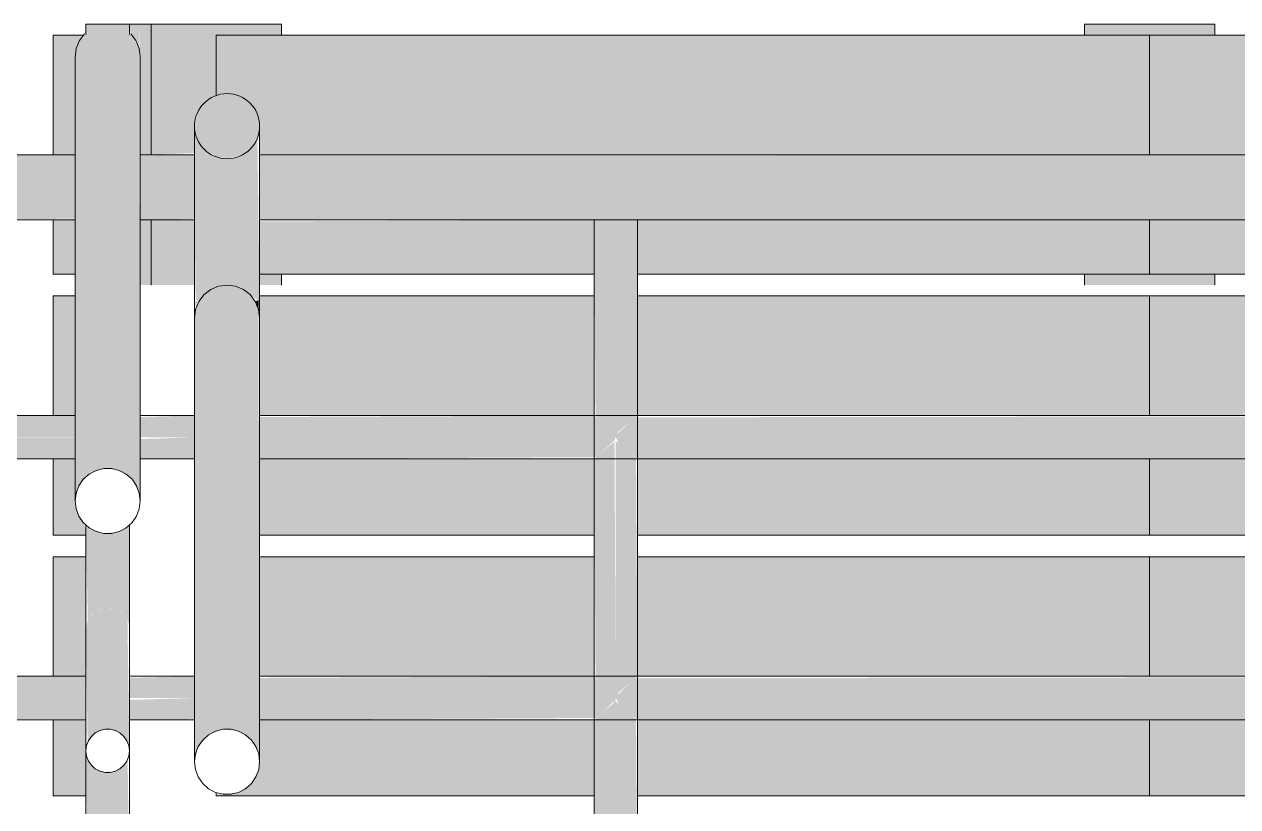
# Model space of a CAD drawing. Header units: inches. Extents: x 1718 to 6958, y -253 to 585.
# Drawn here: x 4863.08 to 4891.02, y 24 to 42 of the extents above; entities that cross this region are included whole.
import ezdxf

# ---------------------------------------------------------------- set-up
doc = ezdxf.new("R2010")
doc.units = ezdxf.units.IN
doc.header["$MEASUREMENT"] = 0
for name, color, linetype, lineweight in [('A-FLOR-HRAL', 11, 'Continuous', 9), ('A-GLAZ-CURT', 52, 'Continuous', 9), ('A-GLAZ-CWMG', 51, 'Continuous', 9)]:
    doc.layers.add(name, color=color, linetype=linetype, lineweight=lineweight)

# ---------------------------------------------------------------- blocks, each defined once
blk = doc.blocks.new('Railing - 1_-2750103-BUILDING ELEVATION - COURTYARD - LOOKING EAST')
at = {"layer": 'A-FLOR-HRAL'}
h = blk.add_hatch(color=256, dxfattribs=at)
h.paths.add_polyline_path([(-3869.119, 0), (-3868.624, 0), (-3868.624, 2.5), (-3868.687, 2.371), (-3868.953, 2.146), (-3869.124, 2), (-3869.124, 0)], flags=0)
h.paths.add_polyline_path([(-3868.624, 2.5), (-3868.624, 8.5), (-3868.687, 8.371), (-3868.953, 8.146), (-3869.124, 8), (-3869.089, 2.983), (-3868.953, 2.854), (-3868.838, 2.727), (-3868.687, 2.629)], flags=0)
h.paths.add_polyline_path([(-3868.624, 8.5), (-3868.624, 14.5), (-3868.687, 14.371), (-3868.953, 14.146), (-3869.124, 14), (-3869.089, 8.983), (-3868.953, 8.854), (-3868.801, 8.703), (-3868.687, 8.629)], flags=0)
h.paths.add_polyline_path([(-3868.624, 14.5), (-3868.624, 20.5), (-3868.73, 20.343), (-3868.953, 20.146), (-3869.124, 20), (-3869.089, 14.983), (-3868.953, 14.854), (-3868.765, 14.679), (-3868.687, 14.629)], flags=0)
h.paths.add_polyline_path([(-3868.624, 20.5), (-3868.624, 26.5), (-3868.692, 26.367), (-3868.953, 26.146), (-3869.124, 26), (-3869.084, 20.975), (-3868.953, 20.854), (-3868.874, 20.75), (-3868.687, 20.629)], flags=0)
h.paths.add_polyline_path([(-3868.624, 26.5), (-3868.655, 32.436), (-3868.687, 32.371), (-3868.953, 32.146), (-3869.124, 32), (-3869.089, 26.983), (-3868.953, 26.854), (-3868.874, 26.75), (-3868.687, 26.629)], flags=0)
h.paths.add_polyline_path([(-3868.624, 32.5), (-3868.624, 37.5), (-3869.124, 37.5), (-3869.089, 32.983), (-3868.953, 32.854), (-3868.874, 32.75), (-3868.654, 32.562)], flags=0)
h = blk.add_hatch(color=256, dxfattribs=at)
h.paths.add_polyline_path([(-3868.124, 0), (-3868.158, 2.017), (-3868.294, 2.146), (-3868.374, 2.25), (-3868.59, 2.432), (-3868.624, 2.5), (-3868.605, 0), (-3868.186, 0)], flags=0)
h.paths.add_polyline_path([(-3868.624, 2.5), (-3868.56, 2.629), (-3868.294, 2.854), (-3868.124, 3), (-3868.158, 8.017), (-3868.294, 8.146), (-3868.374, 8.25), (-3868.56, 8.371), (-3868.624, 8.412), (-3868.624, 5.75)], flags=0)
h.paths.add_polyline_path([(-3868.624, 8.5), (-3868.552, 8.635), (-3868.294, 8.854), (-3868.124, 9), (-3868.163, 14.023), (-3868.294, 14.146), (-3868.374, 14.25), (-3868.56, 14.371), (-3868.624, 14.412), (-3868.624, 8.588)], flags=0)
h.paths.add_polyline_path([(-3868.624, 14.5), (-3868.515, 14.659), (-3868.294, 14.854), (-3868.158, 14.983), (-3868.124, 15), (-3868.158, 20.017), (-3868.294, 20.146), (-3868.48, 20.319), (-3868.56, 20.371), (-3868.624, 20.412), (-3868.624, 14.588)], flags=0)
h.paths.add_polyline_path([(-3868.624, 20.5), (-3868.56, 20.629), (-3868.294, 20.854), (-3868.124, 21), (-3868.158, 26.017), (-3868.294, 26.146), (-3868.443, 26.295), (-3868.56, 26.371), (-3868.624, 26.412), (-3868.624, 20.588)], flags=0)
h.paths.add_polyline_path([(-3868.624, 26.5), (-3868.56, 26.629), (-3868.294, 26.854), (-3868.124, 27), (-3868.158, 32.017), (-3868.294, 32.146), (-3868.406, 32.271), (-3868.56, 32.371), (-3868.624, 32.412), (-3868.624, 26.588)], flags=0)
h.paths.add_polyline_path([(-3868.624, 32.5), (-3868.56, 32.629), (-3868.294, 32.854), (-3868.124, 33), (-3868.124, 37.5), (-3868.624, 37.5), (-3868.624, 32.588)], flags=0)
for p, q in [((-3869.124, 0), (-3869.124, 37.5)), ((-3869.124, 37.5), (-3868.624, 37.5)), ((-3868.624, 37.5), (-3868.124, 37.5)), ((-3868.124, 37.5), (-3868.124, 0))]:
    blk.add_line(p, q, dxfattribs=at)
blk = doc.blocks.new('Railing - Railing-2757826-BUILDING ELEVATION - COURTYARD - LOOKING EAST')
at = {"layer": 'A-FLOR-HRAL'}
h = blk.add_hatch(color=256, dxfattribs=at)
h.paths.add_polyline_path([(-3879.519, 38.25), (-3878.323, 38.25), (-3878.314, 39), (-3879.574, 38.974), (-3879.574, 38.25)], flags=0)
h.paths.add_polyline_path([(-3835.124, 38.25), (-3835.124, 39), (-3876.824, 38.974), (-3876.824, 38.25), (-3837.42, 38.25)], flags=0)
h = blk.add_hatch(color=256, dxfattribs=at)
h.paths.add_polyline_path([(-3879.318, 37.5), (-3878.323, 37.526), (-3878.324, 38.25), (-3879.574, 38.25), (-3879.574, 37.5), (-3879.324, 37.5)], flags=0)
h.paths.add_polyline_path([(-3868.124, 37.5), (-3835.124, 37.526), (-3835.124, 38.25), (-3876.826, 38.25), (-3876.828, 37.5), (-3868.191, 37.5)], flags=0)
h = blk.add_hatch(color=256, dxfattribs=at)
h.paths.add_polyline_path([(-3868.624, 32.5), (-3835.449, 32.501), (-3835.454, 32.854), (-3835.624, 33), (-3868.175, 32.958), (-3868.294, 32.854), (-3868.467, 32.689), (-3868.592, 32.565)], flags=0)
h.paths.add_polyline_path([(-3868.624, 32.5), (-3868.687, 32.629), (-3868.953, 32.854), (-3869.124, 33), (-3876.824, 32.964), (-3876.824, 32.5), (-3868.655, 32.5)], flags=0)
h.paths.add_polyline_path([(-3879.574, 32.5), (-3878.324, 32.5), (-3878.324, 33), (-3879.574, 32.966), (-3879.574, 32.586)], flags=0)
h = blk.add_hatch(color=256, dxfattribs=at)
h.paths.add_polyline_path([(-3868.624, 32.5), (-3876.824, 32.5), (-3876.824, 32), (-3869.073, 32.042), (-3868.953, 32.146), (-3868.78, 32.311), (-3868.655, 32.436)], flags=0)
h.paths.add_polyline_path([(-3835.624, 32), (-3835.556, 32.068), (-3835.449, 32.152), (-3835.449, 32.5), (-3868.624, 32.5), (-3868.56, 32.371), (-3868.294, 32.146), (-3868.124, 32), (-3837.42, 32)], flags=0)
h.paths.add_polyline_path([(-3878.324, 32), (-3878.324, 32.5), (-3879.574, 32.456), (-3879.574, 32), (-3879.318, 32)], flags=0)
h = blk.add_hatch(color=256, dxfattribs=at)
h.paths.add_polyline_path([(-3868.624, 26.5), (-3835.449, 26.501), (-3835.454, 26.854), (-3835.624, 27), (-3868.175, 26.958), (-3868.294, 26.854), (-3868.467, 26.689), (-3868.592, 26.565)], flags=0)
h.paths.add_polyline_path([(-3868.624, 26.5), (-3868.691, 26.632), (-3868.953, 26.854), (-3869.124, 27), (-3876.824, 26.964), (-3876.824, 26.5), (-3868.692, 26.5)], flags=0)
h.paths.add_polyline_path([(-3878.324, 26.5), (-3878.324, 27), (-3879.824, 26.966), (-3879.824, 26.5), (-3879.318, 26.5)], flags=0)
h = blk.add_hatch(color=256, dxfattribs=at)
h.paths.add_polyline_path([(-3868.624, 26.5), (-3876.824, 26.5), (-3876.824, 26), (-3869.073, 26.042), (-3868.953, 26.146), (-3868.78, 26.311), (-3868.655, 26.435)], flags=0)
h.paths.add_polyline_path([(-3835.624, 26), (-3835.556, 26.068), (-3835.449, 26.152), (-3835.449, 26.5), (-3868.624, 26.5), (-3868.56, 26.371), (-3868.294, 26.146), (-3868.124, 26), (-3837.42, 26)], flags=0)
h.paths.add_polyline_path([(-3879.318, 26), (-3878.324, 26.017), (-3878.324, 26.5), (-3879.824, 26.457), (-3879.824, 26)], flags=0)
for p, q in [((-3878.314, 39), (-3879.579, 39)), ((-3835.124, 39), (-3876.824, 39)), ((-3879.582, 37.5), (-3878.321, 37.5)), ((-3876.828, 37.5), (-3835.124, 37.5)), ((-3878.324, 33), (-3879.574, 33)), ((-3835.444, 33), (-3876.828, 33)), ((-3879.574, 32), (-3878.322, 32)), ((-3876.825, 32), (-3835.442, 32)), ((-3878.324, 27), (-3879.824, 27)), ((-3835.449, 27), (-3876.824, 27)), ((-3879.824, 26), (-3878.324, 26)), ((-3876.824, 26), (-3835.449, 26))]:
    blk.add_line(p, q, dxfattribs=at)
blk.add_blockref('Railing - 1_-2750103-BUILDING ELEVATION - COURTYARD - LOOKING EAST', (0, 0))
blk = doc.blocks.new('Railing - Railing-2758094-BUILDING ELEVATION - COURTYARD - LOOKING EAST')
at = {"layer": 'A-FLOR-HRAL'}
for points in [[(-3900.267, 38.25), (-3881.074, 38.25), (-3881.074, 39), (-3902.124, 38.974), (-3902.124, 38.25)], [(-3887.697, 37.5), (-3881.074, 37.526), (-3881.074, 38.25), (-3902.124, 38.25), (-3902.124, 37.5), (-3896.077, 37.5)], [(-3902.124, 32.5), (-3881.074, 32.502), (-3881.074, 33), (-3901.659, 32.982), (-3901.795, 32.852), (-3901.876, 32.749), (-3902.093, 32.562)], [(-3895.923, 32), (-3881.074, 32.017), (-3881.074, 32.5), (-3902.124, 32.5), (-3902.06, 32.371), (-3901.794, 32.146), (-3901.624, 32), (-3895.933, 32)], [(-3900.267, 26.5), (-3880.824, 26.5), (-3880.824, 27), (-3901.673, 26.96), (-3901.795, 26.852), (-3901.876, 26.749), (-3902.06, 26.629), (-3902.124, 26.5), (-3901.691, 26.5)], [(-3892.83, 26), (-3880.824, 26.017), (-3880.824, 26.5), (-3902.124, 26.5), (-3902.055, 26.367), (-3901.794, 26.146), (-3901.624, 26), (-3892.93, 26)]]:
    blk.add_hatch(color=256, dxfattribs=at).paths.add_polyline_path(points, flags=0)
for p, q in [((-3881.069, 39), (-3902.124, 39)), ((-3902.124, 37.5), (-3881.066, 37.5)), ((-3881.074, 33), (-3902.124, 33)), ((-3902.124, 32), (-3881.074, 32)), ((-3880.824, 27), (-3902.124, 27)), ((-3902.124, 26), (-3880.824, 26))]:
    blk.add_line(p, q, dxfattribs=at)
blk = doc.blocks.new('Railing - 1_-2749081-BUILDING ELEVATION - COURTYARD - LOOKING EAST')
at = {"layer": 'A-FLOR-HRAL'}
for points in [[(-3879.824, 41.803), (-3879.824, 42), (-3880.824, 42), (-3880.824, 41.803), (-3880.414, 41.948), (-3880.212, 41.945), (-3880.012, 41.893), (-3879.873, 41.823)], [(-3877.574, 38.906), (-3877.238, 38.991), (-3877.199, 39.007), (-3877.043, 39.126), (-3876.924, 39.281), (-3876.849, 39.462), (-3876.824, 39.656), (-3876.849, 39.85), (-3876.924, 40.031), (-3877.043, 40.187), (-3877.199, 40.306), (-3877.38, 40.381), (-3877.574, 40.406), (-3877.824, 40.358), (-3877.949, 40.306), (-3878.104, 40.187), (-3878.223, 40.031), (-3878.319, 39.69), (-3878.319, 39.622), (-3878.298, 39.462), (-3878.223, 39.281), (-3878.104, 39.126), (-3877.805, 38.947), (-3877.714, 38.925)], [(-3878.21, 35.656), (-3878.18, 35.68), (-3877.973, 35.881), (-3877.815, 35.955), (-3877.629, 35.993), (-3877.574, 36), (-3877.574, 38.906), (-3877.91, 38.991), (-3878.043, 39.079), (-3878.104, 39.126), (-3878.319, 39.462), (-3878.323, 37.773), (-3878.298, 35.656), (-3878.223, 35.656)], [(-3876.849, 35.656), (-3876.923, 35.622), (-3876.849, 35.442), (-3876.849, 35.624)]]:
    blk.add_hatch(color=256, dxfattribs=at).paths.add_polyline_path(points, flags=0)
h = blk.add_hatch(color=256, dxfattribs=at)
h.paths.add_polyline_path([(-3876.849, 35.656), (-3876.824, 35.656), (-3876.875, 39.273), (-3876.927, 39.273), (-3876.971, 39.22), (-3877.102, 39.081), (-3877.344, 38.947), (-3877.407, 38.928), (-3877.574, 38.9), (-3877.574, 36), (-3877.308, 35.945), (-3877.105, 35.827), (-3876.877, 35.656)], flags=0)
h.paths.add_polyline_path([(-3876.875, 39.273), (-3876.875, 39.401), (-3876.899, 39.277)], flags=0)
h = blk.add_hatch(color=256, dxfattribs=at)
h.paths.add_polyline_path([(-3878.298, 35.442), (-3878.238, 35.656), (-3878.298, 35.624)], flags=0)
h.paths.add_polyline_path([(-3878.324, 35.247), (-3878.302, 35.656), (-3878.324, 35.656), (-3878.324, 35.442)], flags=0)
for p, q in [((-3880.824, 41.762), (-3880.824, 42)), ((-3879.824, 42), (-3880.824, 42)), ((-3879.824, 42), (-3879.824, 41.762)), ((-3878.324, 35.247), (-3878.324, 35.656)), ((-3876.824, 35.656), (-3876.824, 35.247))]:
    blk.add_line(p, q, dxfattribs=at)
at = {"layer": 'A-FLOR-HRAL', "flags": 128}
for points in [[(-3878.324, 39.577), (-3878.324, 39.542), (-3878.324, 39.5), (-3878.324, 39.453), (-3878.324, 39.4), (-3878.324, 39.34), (-3878.324, 39.275), (-3878.324, 39.204), (-3878.324, 39.128), (-3878.324, 39.045), (-3878.324, 38.958), (-3878.324, 38.865), (-3878.324, 38.767), (-3878.324, 38.663), (-3878.324, 38.556), (-3878.324, 38.443), (-3878.324, 38.326), (-3878.324, 38.205), (-3878.324, 38.08), (-3878.324, 37.95), (-3878.324, 37.817), (-3878.324, 37.681), (-3878.324, 37.542), (-3878.324, 37.399), (-3878.324, 37.254), (-3878.324, 37.106), (-3878.324, 36.955), (-3878.324, 36.803), (-3878.324, 36.649), (-3878.324, 36.493), (-3878.324, 36.336), (-3878.324, 36.178), (-3878.324, 36.019), (-3878.324, 35.859), (-3878.324, 35.699), (-3878.324, 35.656)], [(-3876.824, 35.656), (-3876.824, 35.816), (-3876.824, 35.976), (-3876.824, 36.135), (-3876.824, 36.294), (-3876.824, 36.451), (-3876.824, 36.607), (-3876.824, 36.762), (-3876.824, 36.915), (-3876.824, 37.065), (-3876.824, 37.214), (-3876.824, 37.36), (-3876.824, 37.503), (-3876.824, 37.644), (-3876.824, 37.781), (-3876.824, 37.915), (-3876.824, 38.045), (-3876.824, 38.171), (-3876.824, 38.294), (-3876.824, 38.412), (-3876.824, 38.526), (-3876.824, 38.635), (-3876.824, 38.739), (-3876.824, 38.839), (-3876.824, 38.933), (-3876.824, 39.022), (-3876.824, 39.106), (-3876.824, 39.184), (-3876.824, 39.257), (-3876.824, 39.323), (-3876.824, 39.384), (-3876.824, 39.439), (-3876.824, 39.488), (-3876.824, 39.531), (-3876.824, 39.568)]]:
    blk.add_lwpolyline(points, dxfattribs=at)
at = {"layer": 'A-FLOR-HRAL'}
for start, end in [(90, 270), (270, 90)]:
    blk.add_arc((-3877.574, 39.656), 0.75, start, end, dxfattribs=at)
blk = doc.blocks.new('Railing - 1_-V114-BUILDING ELEVATION - COURTYARD - LOOKING EAST')
at = {"layer": 'A-FLOR-HRAL'}
h = blk.add_hatch(color=256, dxfattribs=at)
h.paths.add_polyline_path([(-3880.435, -7.425), (-3879.824, -7.385), (-3879.841, -4.842), (-3879.97, -5.066), (-3880.146, -5.184), (-3880.384, -5.199), (-3880.608, -5.128), (-3880.774, -4.928), (-3880.824, -4.835), (-3880.824, -7.385), (-3880.635, -7.417)], flags=0)
h.paths.add_polyline_path([(-3879.824, -1.886), (-3879.841, 1.158), (-3879.97, 0.934), (-3880.146, 0.816), (-3880.384, 0.801), (-3880.608, 0.872), (-3880.774, 1.072), (-3880.824, 1.165), (-3880.807, -1.765), (-3880.677, -1.562), (-3880.488, -1.451), (-3880.245, -1.432), (-3880.012, -1.529), (-3879.873, -1.691), (-3879.831, -1.833)], flags=0)
h.paths.add_polyline_path([(-3879.824, 4.114), (-3879.842, 7.156), (-3879.97, 6.934), (-3880.146, 6.816), (-3880.384, 6.801), (-3880.608, 6.872), (-3880.774, 7.072), (-3880.824, 7.165), (-3880.807, 4.235), (-3880.677, 4.438), (-3880.488, 4.549), (-3880.245, 4.568), (-3880.012, 4.471), (-3879.873, 4.309), (-3879.834, 4.197)], flags=0)
h.paths.add_polyline_path([(-3879.824, 10.114), (-3879.85, 13.132), (-3879.97, 12.934), (-3880.171, 12.809), (-3880.384, 12.801), (-3880.608, 12.872), (-3880.774, 13.072), (-3880.824, 13.165), (-3880.802, 10.246), (-3880.677, 10.438), (-3880.488, 10.549), (-3880.245, 10.568), (-3880.012, 10.471), (-3879.873, 10.309), (-3879.834, 10.197)], flags=0)
h.paths.add_polyline_path([(-3879.824, 16.114), (-3879.86, 19.106), (-3879.97, 18.934), (-3880.146, 18.816), (-3880.384, 18.801), (-3880.608, 18.872), (-3880.774, 19.072), (-3880.824, 19.165), (-3880.789, 16.276), (-3880.677, 16.438), (-3880.488, 16.549), (-3880.245, 16.568), (-3880.012, 16.471), (-3879.873, 16.309), (-3879.834, 16.197)], flags=0)
h.paths.add_polyline_path([(-3879.824, 22.114), (-3879.863, 25.098), (-3879.97, 24.934), (-3880.172, 24.809), (-3880.384, 24.801), (-3880.608, 24.872), (-3880.774, 25.072), (-3880.824, 25.165), (-3880.787, 22.279), (-3880.672, 22.442), (-3880.481, 22.55), (-3880.232, 22.565), (-3880.006, 22.466), (-3879.873, 22.309), (-3879.834, 22.197)], flags=0)
h.paths.add_polyline_path([(-3879.824, 28.114), (-3879.824, 30.48), (-3880.058, 30.33), (-3880.414, 30.287), (-3880.75, 30.414), (-3880.824, 30.43), (-3880.78, 28.296), (-3880.677, 28.438), (-3880.457, 28.555), (-3880.237, 28.566), (-3880.012, 28.471), (-3879.873, 28.309), (-3879.834, 28.197)], flags=0)
for p, q in [((-3880.824, 28.079), (-3880.824, 30.48)), ((-3879.824, 30.48), (-3879.824, 28.079)), ((-3880.824, 22.079), (-3880.824, 25.285)), ((-3879.824, 25.285), (-3879.824, 22.079))]:
    blk.add_line(p, q, dxfattribs=at)
blk = doc.blocks.new('Railing - Railing-2760362-BUILDING ELEVATION - COURTYARD - LOOKING EAST')
at = {"layer": 'A-FLOR-HRAL'}
for points in [[(-3881.074, 31.034), (-3880.988, 31.384), (-3880.75, 31.653), (-3880.414, 31.781), (-3880.058, 31.737), (-3879.762, 31.533), (-3879.596, 31.214), (-3879.574, 31.384), (-3879.599, 41.442), (-3879.762, 41.739), (-3879.874, 41.824), (-3880.012, 41.894), (-3880.213, 41.945), (-3880.435, 41.945), (-3880.636, 41.893), (-3880.854, 41.78), (-3880.988, 41.588), (-3881.052, 41.414), (-3881.074, 41.247), (-3881.074, 31.156)], [(-3878.324, 25.034), (-3878.238, 25.384), (-3878, 25.653), (-3877.664, 25.781), (-3877.308, 25.737), (-3877.012, 25.533), (-3876.846, 25.214), (-3876.824, 25.384), (-3876.849, 35.442), (-3877.021, 35.75), (-3877.148, 35.86), (-3877.199, 35.899), (-3877.38, 35.974), (-3877.574, 36), (-3877.824, 35.951), (-3878, 35.86), (-3878.135, 35.739), (-3878.238, 35.588), (-3878.302, 35.414), (-3878.324, 35.247), (-3878.324, 25.156)], [(-3879.824, 25.285), (-3879.867, 28.296), (-3879.97, 28.438), (-3880.19, 28.555), (-3880.403, 28.568), (-3880.635, 28.471), (-3880.774, 28.309), (-3880.824, 28.114), (-3880.784, 25.473), (-3880.677, 25.636), (-3880.471, 25.761), (-3880.251, 25.78), (-3880.04, 25.698), (-3879.871, 25.491), (-3879.838, 25.405)]]:
    blk.add_hatch(color=256, dxfattribs=at).paths.add_polyline_path(points, flags=0)
h = blk.add_hatch(dxfattribs=at)
h.set_pattern_fill('FP_87', color=256, style=0, pattern_type=2)
h.set_pattern_definition([(45, (-1688.897, 68.768), (-9.503515, 9.503515), []), (45, (-1688.897, 83.168), (-9.503515, 9.503515), [])])
h.paths.add_polyline_path([(-3880.263, 24.787), (-3880.04, 24.872), (-3879.87, 25.08), (-3879.824, 25.285), (-3879.891, 25.532), (-3880.04, 25.698), (-3880.263, 25.768), (-3880.501, 25.754), (-3880.703, 25.61), (-3880.809, 25.405), (-3880.803, 25.149), (-3880.677, 24.934), (-3880.476, 24.812), (-3880.324, 24.794)], flags=0)
for p, q in [((-3881.074, 41.247), (-3881.074, 31.034)), ((-3879.574, 31.034), (-3879.574, 41.247)), ((-3878.324, 35.247), (-3878.324, 25.034)), ((-3876.824, 25.034), (-3876.824, 35.247)), ((-3880.824, 28.823), (-3880.824, 25.285)), ((-3879.824, 25.285), (-3879.824, 28.823))]:
    blk.add_line(p, q, dxfattribs=at)
at = {"layer": 'A-FLOR-HRAL', "flags": 128}
for points in [[(-3881.074, 41.247), (-3881.048, 41.442), (-3880.973, 41.624), (-3880.854, 41.78)], [(-3879.793, 41.78), (-3879.674, 41.624), (-3879.599, 41.442), (-3879.574, 41.247)], [(-3878.324, 35.247), (-3878.298, 35.442), (-3878.223, 35.624), (-3878.104, 35.78), (-3877.949, 35.899), (-3877.768, 35.974), (-3877.574, 36), (-3877.38, 35.974), (-3877.199, 35.899), (-3877.043, 35.78), (-3876.924, 35.624), (-3876.849, 35.442), (-3876.824, 35.247)], [(-3879.574, 31.034), (-3879.596, 31.214), (-3879.66, 31.384), (-3879.762, 31.533), (-3879.898, 31.653), (-3880.058, 31.737), (-3880.233, 31.781), (-3880.414, 31.781), (-3880.59, 31.737), (-3880.75, 31.653), (-3880.885, 31.533), (-3880.988, 31.384), (-3881.052, 31.214), (-3881.074, 31.034)], [(-3881.074, 31.034), (-3881.052, 30.854), (-3880.988, 30.684), (-3880.885, 30.535), (-3880.75, 30.414), (-3880.59, 30.33), (-3880.414, 30.287), (-3880.233, 30.287), (-3880.058, 30.33), (-3879.898, 30.414), (-3879.762, 30.535), (-3879.66, 30.684), (-3879.596, 30.854), (-3879.574, 31.034)], [(-3879.824, 25.285), (-3879.838, 25.405), (-3879.881, 25.518), (-3879.949, 25.617), (-3880.04, 25.698), (-3880.146, 25.754), (-3880.263, 25.783), (-3880.384, 25.783), (-3880.501, 25.754), (-3880.608, 25.698), (-3880.698, 25.617), (-3880.766, 25.518), (-3880.809, 25.405), (-3880.824, 25.285)], [(-3876.824, 25.034), (-3876.846, 25.214), (-3876.91, 25.384), (-3877.012, 25.533), (-3877.148, 25.653), (-3877.308, 25.737), (-3877.483, 25.781), (-3877.664, 25.781), (-3877.84, 25.737), (-3878, 25.653), (-3878.135, 25.533), (-3878.238, 25.384), (-3878.302, 25.214), (-3878.324, 25.034)], [(-3880.824, 25.285), (-3880.809, 25.165), (-3880.766, 25.051), (-3880.698, 24.952), (-3880.608, 24.872), (-3880.501, 24.816), (-3880.384, 24.787), (-3880.263, 24.787), (-3880.146, 24.816), (-3880.04, 24.872), (-3879.949, 24.952), (-3879.881, 25.051), (-3879.838, 25.165), (-3879.824, 25.285)], [(-3878.324, 25.034), (-3878.302, 24.854), (-3878.238, 24.684), (-3878.135, 24.535), (-3878, 24.414), (-3877.84, 24.33), (-3877.664, 24.287), (-3877.483, 24.287), (-3877.308, 24.33), (-3877.148, 24.414), (-3877.012, 24.535), (-3876.91, 24.684), (-3876.846, 24.854), (-3876.824, 25.034)]]:
    blk.add_lwpolyline(points, dxfattribs=at)
for name in ['Railing - 1_-2749081-BUILDING ELEVATION - COURTYARD - LOOKING EAST', 'Railing - 1_-V114-BUILDING ELEVATION - COURTYARD - LOOKING EAST']:
    blk.add_blockref(name, (0, 0))
blk = doc.blocks.new('Horizontal_Siding - Horizontal_Siding-2852725-BUILDING ELEVATION - COURTYARD - LOOKING EAST')
at = {"layer": 'A-GLAZ-CURT'}
h = blk.add_hatch(color=256, dxfattribs=at)
h.paths.add_polyline_path([(-3880.824, 0.25), (-3880.824, 2), (-3881.574, 2), (-3881.574, 0.25), (-3881.512, 0.25)], flags=0)
h.paths.add_polyline_path([(-3881.152, 3), (-3880.824, 3), (-3880.824, 5.75), (-3881.574, 5.75), (-3881.574, 3)], flags=0)
for p, q in [((-3881.574, 3), (-3881.574, 5.75)), ((-3880.824, 5.75), (-3881.574, 5.75)), ((-3881.574, 0.25), (-3881.574, 2)), ((-3880.824, 0.25), (-3881.574, 0.25))]:
    blk.add_line(p, q, dxfattribs=at)
blk = doc.blocks.new('Horizontal_Siding - Horizontal_Siding-V115-BUILDING ELEVATION - COURTYARD - LOOKING EAST')
at = {"layer": 'A-GLAZ-CURT'}
h = blk.add_hatch(color=256, dxfattribs=at)
h.paths.add_polyline_path([(-3881.512, 30.25), (-3880.824, 30.25), (-3880.854, 30.507), (-3880.988, 30.684), (-3881.074, 31.034), (-3881.074, 32), (-3881.574, 32), (-3881.574, 30.25)], flags=0)
h.paths.add_polyline_path([(-3881.074, 33), (-3881.074, 35.75), (-3881.574, 35.75), (-3881.574, 33)], flags=0)
for p, q in [((-3881.574, 33), (-3881.574, 35.75)), ((-3881.074, 35.75), (-3881.574, 35.75)), ((-3881.574, 30.25), (-3881.574, 32)), ((-3880.824, 30.25), (-3881.574, 30.25))]:
    blk.add_line(p, q, dxfattribs=at)
blk = doc.blocks.new('Horizontal_Siding - Horizontal_Siding-V116-BUILDING ELEVATION - COURTYARD - LOOKING EAST')
at = {"layer": 'A-GLAZ-CURT'}
h = blk.add_hatch(color=256, dxfattribs=at)
h.paths.add_polyline_path([(-3881.074, 36.25), (-3881.074, 37.5), (-3881.574, 37.5), (-3881.574, 36.25)], flags=0)
h.paths.add_polyline_path([(-3881.574, 39), (-3881.074, 39), (-3881.048, 41.442), (-3880.921, 41.75), (-3881.574, 41.75), (-3881.574, 41.247)], flags=0)
for p, q in [((-3881.574, 39), (-3881.574, 41.75)), ((-3880.877, 41.75), (-3881.574, 41.75)), ((-3881.574, 36.25), (-3881.574, 37.5)), ((-3881.074, 36.25), (-3881.574, 36.25))]:
    blk.add_line(p, q, dxfattribs=at)
blk = doc.blocks.new('Rectangular Mullion - RAILING POST-2680128-BUILDING ELEVATION - COURTYARD - LOOKING EAST')
at = {"layer": 'A-GLAZ-CWMG'}
h = blk.add_hatch(color=256, dxfattribs=at)
h.paths.add_polyline_path([(-3879.324, 36), (-3879.324, 37.5), (-3879.574, 37.5), (-3879.574, 36)], flags=0)
h.paths.add_polyline_path([(-3879.599, 42), (-3879.824, 42), (-3879.793, 41.78), (-3879.66, 41.588), (-3879.599, 41.442), (-3879.599, 41.624)], flags=0)
h.paths.add_polyline_path([(-3879.324, 39), (-3879.324, 42), (-3879.599, 42), (-3879.574, 39)], flags=0)
blk.add_line((-3879.824, 42), (-3879.324, 42), dxfattribs=at)
blk = doc.blocks.new('Horizontal_Siding - Horizontal_Siding-V118-BUILDING ELEVATION - COURTYARD - LOOKING EAST')
at = {"layer": 'A-GLAZ-CURT'}
h = blk.add_hatch(color=256, dxfattribs=at)
h.paths.add_polyline_path([(-3877.012, 24.25), (-3869.124, 24.25), (-3869.124, 26), (-3876.824, 26), (-3876.849, 24.844), (-3877.012, 24.535), (-3877.308, 24.33), (-3877.664, 24.287), (-3877.824, 24.287), (-3877.824, 24.25), (-3877.148, 24.25)], flags=0)
h.paths.add_polyline_path([(-3868.124, 24.25), (-3856.336, 24.25), (-3856.336, 26), (-3868.124, 26), (-3868.124, 24.448)], flags=0)
h.paths.add_polyline_path([(-3856.336, 27), (-3856.336, 29.75), (-3868.124, 29.75), (-3868.124, 27), (-3862.558, 27)], flags=0)
h.paths.add_polyline_path([(-3875.128, 27), (-3869.124, 27), (-3869.124, 29.75), (-3876.824, 29.746), (-3876.824, 27)], flags=0)
for p, q in [((-3869.124, 29.75), (-3876.824, 29.75)), ((-3856.336, 29.75), (-3868.124, 29.75)), ((-3856.336, 27), (-3856.336, 29.75)), ((-3856.336, 24.25), (-3856.336, 26.005)), ((-3877.824, 24.33), (-3877.824, 24.25)), ((-3877.824, 24.25), (-3869.124, 24.25)), ((-3868.124, 24.25), (-3856.336, 24.25))]:
    blk.add_line(p, q, dxfattribs=at)
blk = doc.blocks.new('Horizontal_Siding - Horizontal_Siding-V119-BUILDING ELEVATION - COURTYARD - LOOKING EAST')
at = {"layer": 'A-GLAZ-CURT'}
h = blk.add_hatch(color=256, dxfattribs=at)
h.paths.add_polyline_path([(-3868.124, 30.25), (-3856.336, 30.25), (-3856.336, 32), (-3868.124, 32), (-3868.124, 30.43)], flags=0)
h.paths.add_polyline_path([(-3876.696, 30.25), (-3869.124, 30.25), (-3869.124, 32), (-3876.824, 32), (-3876.824, 30.25)], flags=0)
h.paths.add_polyline_path([(-3862.558, 33), (-3856.336, 33), (-3856.336, 35.75), (-3868.124, 35.75), (-3868.124, 33)], flags=0)
h.paths.add_polyline_path([(-3870.938, 33), (-3869.124, 33), (-3869.124, 35.75), (-3876.824, 35.75), (-3876.824, 33), (-3875.128, 33)], flags=0)
for p, q in [((-3869.124, 35.75), (-3876.824, 35.75)), ((-3856.336, 35.75), (-3868.127, 35.75)), ((-3856.336, 33), (-3856.336, 35.75)), ((-3856.336, 30.25), (-3856.336, 32.005)), ((-3876.824, 30.25), (-3869.124, 30.25)), ((-3868.124, 30.25), (-3856.336, 30.25))]:
    blk.add_line(p, q, dxfattribs=at)
blk = doc.blocks.new('Horizontal_Siding - Horizontal_Siding-V120-BUILDING ELEVATION - COURTYARD - LOOKING EAST')
at = {"layer": 'A-GLAZ-CURT'}
h = blk.add_hatch(color=256, dxfattribs=at)
h.paths.add_polyline_path([(-3876.826, 36.25), (-3869.124, 36.25), (-3869.124, 37.5), (-3876.828, 37.465), (-3876.826, 36.274)], flags=0)
h.paths.add_polyline_path([(-3868.124, 36.25), (-3856.336, 36.25), (-3856.336, 37.5), (-3868.124, 37.5), (-3868.124, 36.413)], flags=0)
h.paths.add_polyline_path([(-3876.875, 39.273), (-3876.927, 39.273), (-3876.899, 39.24)], flags=0)
h.paths.add_polyline_path([(-3875.128, 39), (-3856.336, 39), (-3856.336, 41.75), (-3877.824, 41.75), (-3877.824, 40.358), (-3877.768, 40.381), (-3877.574, 40.406), (-3877.38, 40.381), (-3877.199, 40.306), (-3877.043, 40.187), (-3876.924, 40.031), (-3876.849, 39.85), (-3876.828, 39.625), (-3876.834, 39.281), (-3876.824, 39)], flags=0)
for p, q in [((-3877.824, 41.75), (-3877.824, 40.358)), ((-3856.336, 41.75), (-3877.824, 41.75)), ((-3856.336, 39), (-3856.336, 41.75)), ((-3856.336, 36.25), (-3856.336, 37.508)), ((-3876.826, 36.25), (-3869.124, 36.25)), ((-3868.126, 36.25), (-3856.336, 36.25))]:
    blk.add_line(p, q, dxfattribs=at)
blk = doc.blocks.new('Rectangular Mullion - RAILING POST-2806294-BUILDING ELEVATION - COURTYARD - LOOKING EAST')
at = {"layer": 'A-GLAZ-CWMG'}
h = blk.add_hatch(color=256, dxfattribs=at)
h.paths.add_polyline_path([(-3879.324, 36), (-3878.322, 36), (-3878.329, 37.5), (-3879.324, 37.5), (-3879.324, 36.413)], flags=0)
h.paths.add_polyline_path([(-3876.824, 36), (-3876.324, 36), (-3876.324, 36.25), (-3876.826, 36.25), (-3876.825, 36)], flags=0)
h.paths.add_polyline_path([(-3879.324, 39), (-3878.313, 39.037), (-3878.272, 39.307), (-3878.234, 39.307), (-3878.319, 39.622), (-3878.319, 39.69), (-3878.298, 39.85), (-3878.223, 40.031), (-3878.104, 40.187), (-3877.824, 40.381), (-3877.824, 41.75), (-3876.324, 41.75), (-3876.324, 42), (-3879.324, 42)], flags=0)
for p, q in [((-3879.324, 42), (-3876.324, 42)), ((-3879.324, 42), (-3879.324, 38.991)), ((-3876.324, 41.75), (-3876.324, 42)), ((-3879.324, 37.5), (-3879.324, 36)), ((-3876.324, 36), (-3876.324, 36.25))]:
    blk.add_line(p, q, dxfattribs=at)
blk = doc.blocks.new('Horizontal_Siding - Horizontal_Siding-V125-BUILDING ELEVATION - COURTYARD - LOOKING EAST')
at = {"layer": 'A-GLAZ-CURT'}
h = blk.add_hatch(color=256, dxfattribs=at)
h.paths.add_polyline_path([(-3856.336, 6.25), (-3835.624, 6.25), (-3835.624, 8), (-3856.336, 8), (-3856.336, 6.5)], flags=0)
h.paths.add_polyline_path([(-3856.336, 9), (-3835.624, 9), (-3835.624, 11.75), (-3856.336, 11.75)], flags=0)
for p, q in [((-3856.336, 11.75), (-3856.336, 9)), ((-3835.624, 11.75), (-3856.336, 11.75)), ((-3856.336, 8.005), (-3856.336, 6.25)), ((-3856.336, 6.25), (-3835.624, 6.25))]:
    blk.add_line(p, q, dxfattribs=at)
blk = doc.blocks.new('Horizontal_Siding - Horizontal_Siding-V126-BUILDING ELEVATION - COURTYARD - LOOKING EAST')
at = {"layer": 'A-GLAZ-CURT'}
h = blk.add_hatch(color=256, dxfattribs=at)
h.paths.add_polyline_path([(-3856.336, 36.25), (-3835.624, 36.25), (-3835.624, 37.5), (-3856.336, 37.5), (-3856.336, 36.413)], flags=0)
h.paths.add_polyline_path([(-3834.874, 37.5), (-3834.849, 37.5), (-3834.849, 41.384), (-3842.687, 41.384), (-3842.687, 41.75), (-3856.336, 41.75), (-3856.336, 39), (-3835.124, 38.974), (-3835.124, 37.5)], flags=0)
for p, q in [((-3856.336, 41.75), (-3856.336, 39)), ((-3842.687, 41.75), (-3856.336, 41.75)), ((-3834.849, 37.5), (-3834.849, 41.384)), ((-3856.336, 37.508), (-3856.336, 36.25)), ((-3856.336, 36.25), (-3835.624, 36.25))]:
    blk.add_line(p, q, dxfattribs=at)
blk = doc.blocks.new('Rectangular Mullion - RAILING POST-2669756-BUILDING ELEVATION - COURTYARD - LOOKING EAST')
at = {"layer": 'A-GLAZ-CWMG'}
h = blk.add_hatch(color=256, dxfattribs=at)
h.paths.add_polyline_path([(-3857.836, 36), (-3854.836, 36), (-3854.836, 36.25), (-3857.836, 36.25)], flags=0)
h.paths.add_polyline_path([(-3857.836, 41.75), (-3854.836, 41.75), (-3854.836, 42), (-3857.836, 42)], flags=0)
for p, q in [((-3857.836, 42), (-3854.836, 42)), ((-3857.836, 41.75), (-3857.836, 42)), ((-3854.836, 42), (-3854.836, 41.75)), ((-3857.836, 36), (-3857.836, 36.25)), ((-3854.836, 36.25), (-3854.836, 36))]:
    blk.add_line(p, q, dxfattribs=at)

msp = doc.modelspace()

# ---------------------------------------------------------------- block references
at = {"layer": 'A-FLOR-HRAL'}
for name in ['Railing - Railing-2760362-BUILDING ELEVATION - COURTYARD - LOOKING EAST', 'Railing - Railing-2758094-BUILDING ELEVATION - COURTYARD - LOOKING EAST', 'Railing - Railing-2757826-BUILDING ELEVATION - COURTYARD - LOOKING EAST']:
    msp.add_blockref(name, (8745.326, 0), dxfattribs=at)
at = {"layer": 'A-GLAZ-CURT'}
for name, p in [('Horizontal_Siding - Horizontal_Siding-V116-BUILDING ELEVATION - COURTYARD - LOOKING EAST', (8745.326, 0)), ('Horizontal_Siding - Horizontal_Siding-V120-BUILDING ELEVATION - COURTYARD - LOOKING EAST', (8745.326, 0)), ('Horizontal_Siding - Horizontal_Siding-V126-BUILDING ELEVATION - COURTYARD - LOOKING EAST', (8745.326, 0)), ('Horizontal_Siding - Horizontal_Siding-V115-BUILDING ELEVATION - COURTYARD - LOOKING EAST', (8745.326, 0)), ('Horizontal_Siding - Horizontal_Siding-V119-BUILDING ELEVATION - COURTYARD - LOOKING EAST', (8745.326, 0)), ('Horizontal_Siding - Horizontal_Siding-V125-BUILDING ELEVATION - COURTYARD - LOOKING EAST', (8745.326, 24)), ('Horizontal_Siding - Horizontal_Siding-2852725-BUILDING ELEVATION - COURTYARD - LOOKING EAST', (8745.326, 24)), ('Horizontal_Siding - Horizontal_Siding-V118-BUILDING ELEVATION - COURTYARD - LOOKING EAST', (8745.326, 0)), ('Horizontal_Siding - Horizontal_Siding-V125-BUILDING ELEVATION - COURTYARD - LOOKING EAST', (8745.326, 18))]:
    msp.add_blockref(name, p, dxfattribs=at)
at = {"layer": 'A-GLAZ-CWMG'}
for name in ['Rectangular Mullion - RAILING POST-2680128-BUILDING ELEVATION - COURTYARD - LOOKING EAST', 'Rectangular Mullion - RAILING POST-2806294-BUILDING ELEVATION - COURTYARD - LOOKING EAST', 'Rectangular Mullion - RAILING POST-2669756-BUILDING ELEVATION - COURTYARD - LOOKING EAST']:
    msp.add_blockref(name, (8745.326, 0), dxfattribs=at)

doc.saveas('drawing.dxf')
